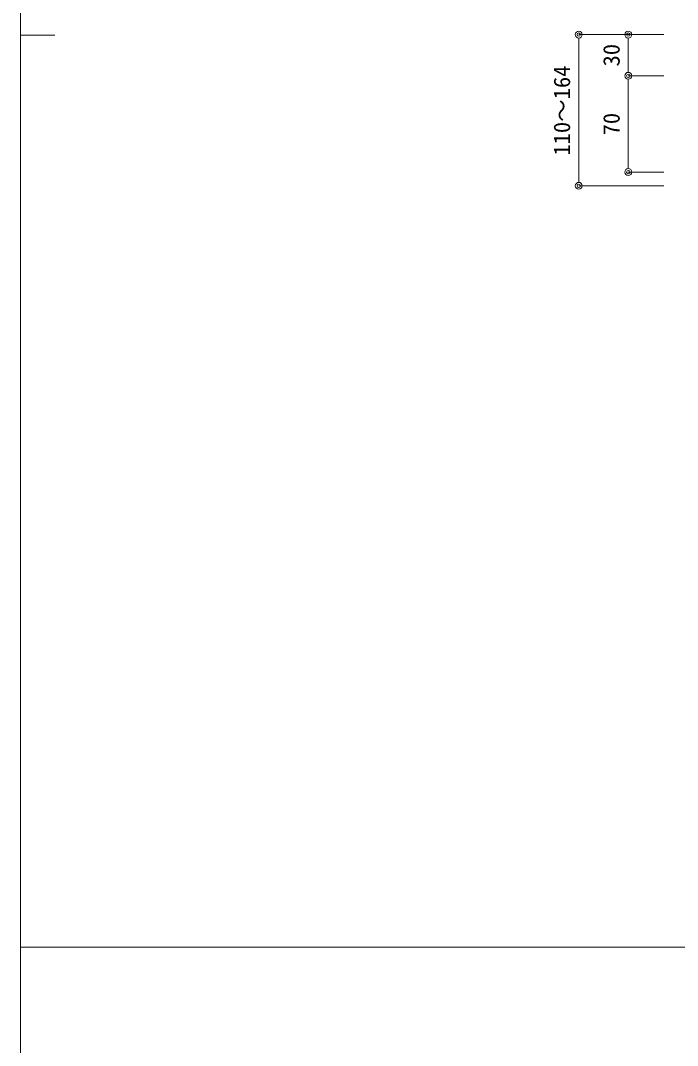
# Model space of a CAD drawing. Units: millimetres on the paper. Extents: x -401 to 401, y -279 to 279.
# Drawn here: x -400.7 to -305, y -1 to 148.1 of the extents above; entities that cross this region are included whole.
import ezdxf
from ezdxf.enums import TextEntityAlignment as Align

# ---------------------------------------------------------------- set-up
doc = ezdxf.new("R2010")
doc.units = ezdxf.units.MM
for name, color, linetype, lineweight in [('0-0_A-C01-補助線(非印刷)', 4, 'Continuous', 9), ('0-3_0-A01-枠A', 4, 'Continuous', 9), ('0-8_0-A11-寸法_詳細', 5, 'Continuous', 9), ('0-9_0', 7, 'Continuous', 9)]:
    doc.layers.add(name, color=color, linetype=linetype, lineweight=lineweight)
doc.styles.add('ＭＳ ゴシック', font='')
doc.styles.get('ＭＳ ゴシック').set_extended_font_data('MS Gothic')

# ---------------------------------------------------------------- blocks, each defined once
blk = doc.blocks.new('_Dot')
at = {"layer": '0-9_0'}
blk.add_line((-0.5, 0), (-1, 0), dxfattribs=at)
for radius in [0.5, 0.25]:
    blk.add_circle((0, 0), radius, dxfattribs=at)

msp = doc.modelspace()

# ---------------------------------------------------------------- linework, layer by layer
at = {"layer": '0-0_A-C01-補助線(非印刷)'}
for p, q in [((-400.667, 146), (-395.667, 146)), ((-400.667, 13.333), (400.667, 13.333)), ((-400.667, 13.333), (-395.667, 13.333))]:
    msp.add_line(p, q, dxfattribs=at)
at = {"layer": '0-3_0-A01-枠A'}
msp.add_line((-400.667, 278.667), (-400.667, -278.667), dxfattribs=at)
at = {"layer": '0-8_0-A11-寸法_詳細'}
for p, q in [((-307.016, 146.101), (-319.392, 146.101)), ((-319.392, 145.101), (-319.392, 125.101)), ((-307.016, 146.101), (-312.178, 146.101)), ((-312.178, 145.101), (-312.178, 141.101)), ((-307.016, 140.101), (-312.178, 140.101)), ((-307.016, 140.101), (-312.178, 140.101)), ((-312.178, 139.101), (-312.178, 127.101)), ((-307.016, 126.101), (-312.178, 126.101)), ((-307.016, 124.101), (-319.392, 124.101))]:
    msp.add_line(p, q, dxfattribs=at)

# ---------------------------------------------------------------- block references
for p, rotation in [((-319.392, 146.101), 90), ((-312.178, 146.101), 90), ((-312.178, 140.101), 270), ((-312.178, 140.101), 90), ((-312.178, 126.101), 270), ((-319.392, 124.101), 270)]:
    msp.add_blockref('_Dot', p, dxfattribs=dict(at, rotation=rotation))

# ---------------------------------------------------------------- texts
at = {"layer": '0-8_0-A11-寸法_詳細', "style": 'ＭＳ ゴシック'}
for s, p in [('30', (-312.716, 141.469)), ('110～164', (-319.93, 128.497)), ('70', (-312.716, 131.438))]:
    msp.add_text(s, height=2.405, rotation=90, dxfattribs=at).set_placement(p, align=Align.BOTTOM_LEFT)

doc.saveas('drawing.dxf')
